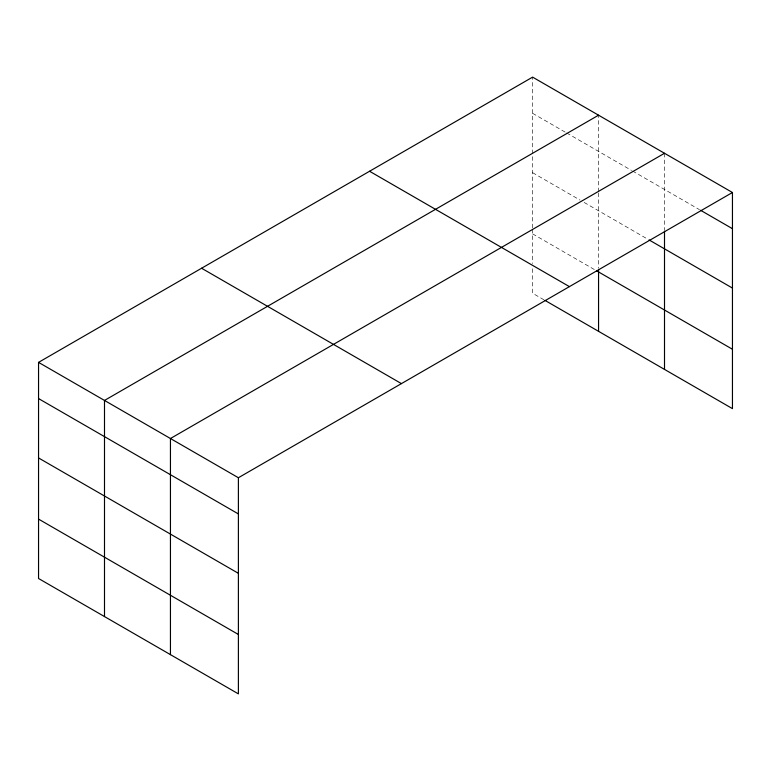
<?xml version="1.0" encoding="UTF-8"?>
<svg xmlns="http://www.w3.org/2000/svg" width="771" height="771" viewBox="0 0 771 771"><rect width="100%" height="100%" fill="white"/><g stroke="black" fill="none" stroke-linecap="round" stroke-linejoin="round"><path stroke-width="0.58" stroke-dasharray="3.85 2.89" d="M532.607 227.879L532.607 154.875M532.607 153.689L532.607 77.129M598.556 191.767L598.556 115.197M532.607 113.308L565.586 132.352M566.618 132.94L631.526 170.42M632.557 171.017L699.509 209.673M532.607 172.694L580.014 200.055M584.129 202.436L648.016 239.328M532.607 233.873L594.431 269.571M543.94 299.803L532.607 293.259L532.607 268.318M664.506 153.275L664.506 229.845M598.556 192.952L598.556 268.347M532.607 229.074L532.607 263.566"/><path stroke-width="1.16" d="M38.55 362.37L238.393 477.741L238.393 693.871L38.55 578.501L38.55 362.37L532.607 77.129L732.45 192.499L732.45 408.63L544.972 300.391M598.556 115.197L104.499 400.438L104.499 616.569M664.506 153.275L170.449 438.516L170.449 654.646M238.393 477.741L732.45 192.499M700.54 210.261L732.45 228.688M649.047 239.916L732.45 288.075M596.494 270.756L732.45 349.253M369.569 171.258L569.412 286.629M201.588 268.241L401.431 383.611M38.55 398.559L238.393 513.929M38.55 457.935L238.393 573.316M38.55 519.114L238.393 634.494M664.506 231.03L664.506 369.405M598.556 269.551L598.556 331.328"/></g></svg>
